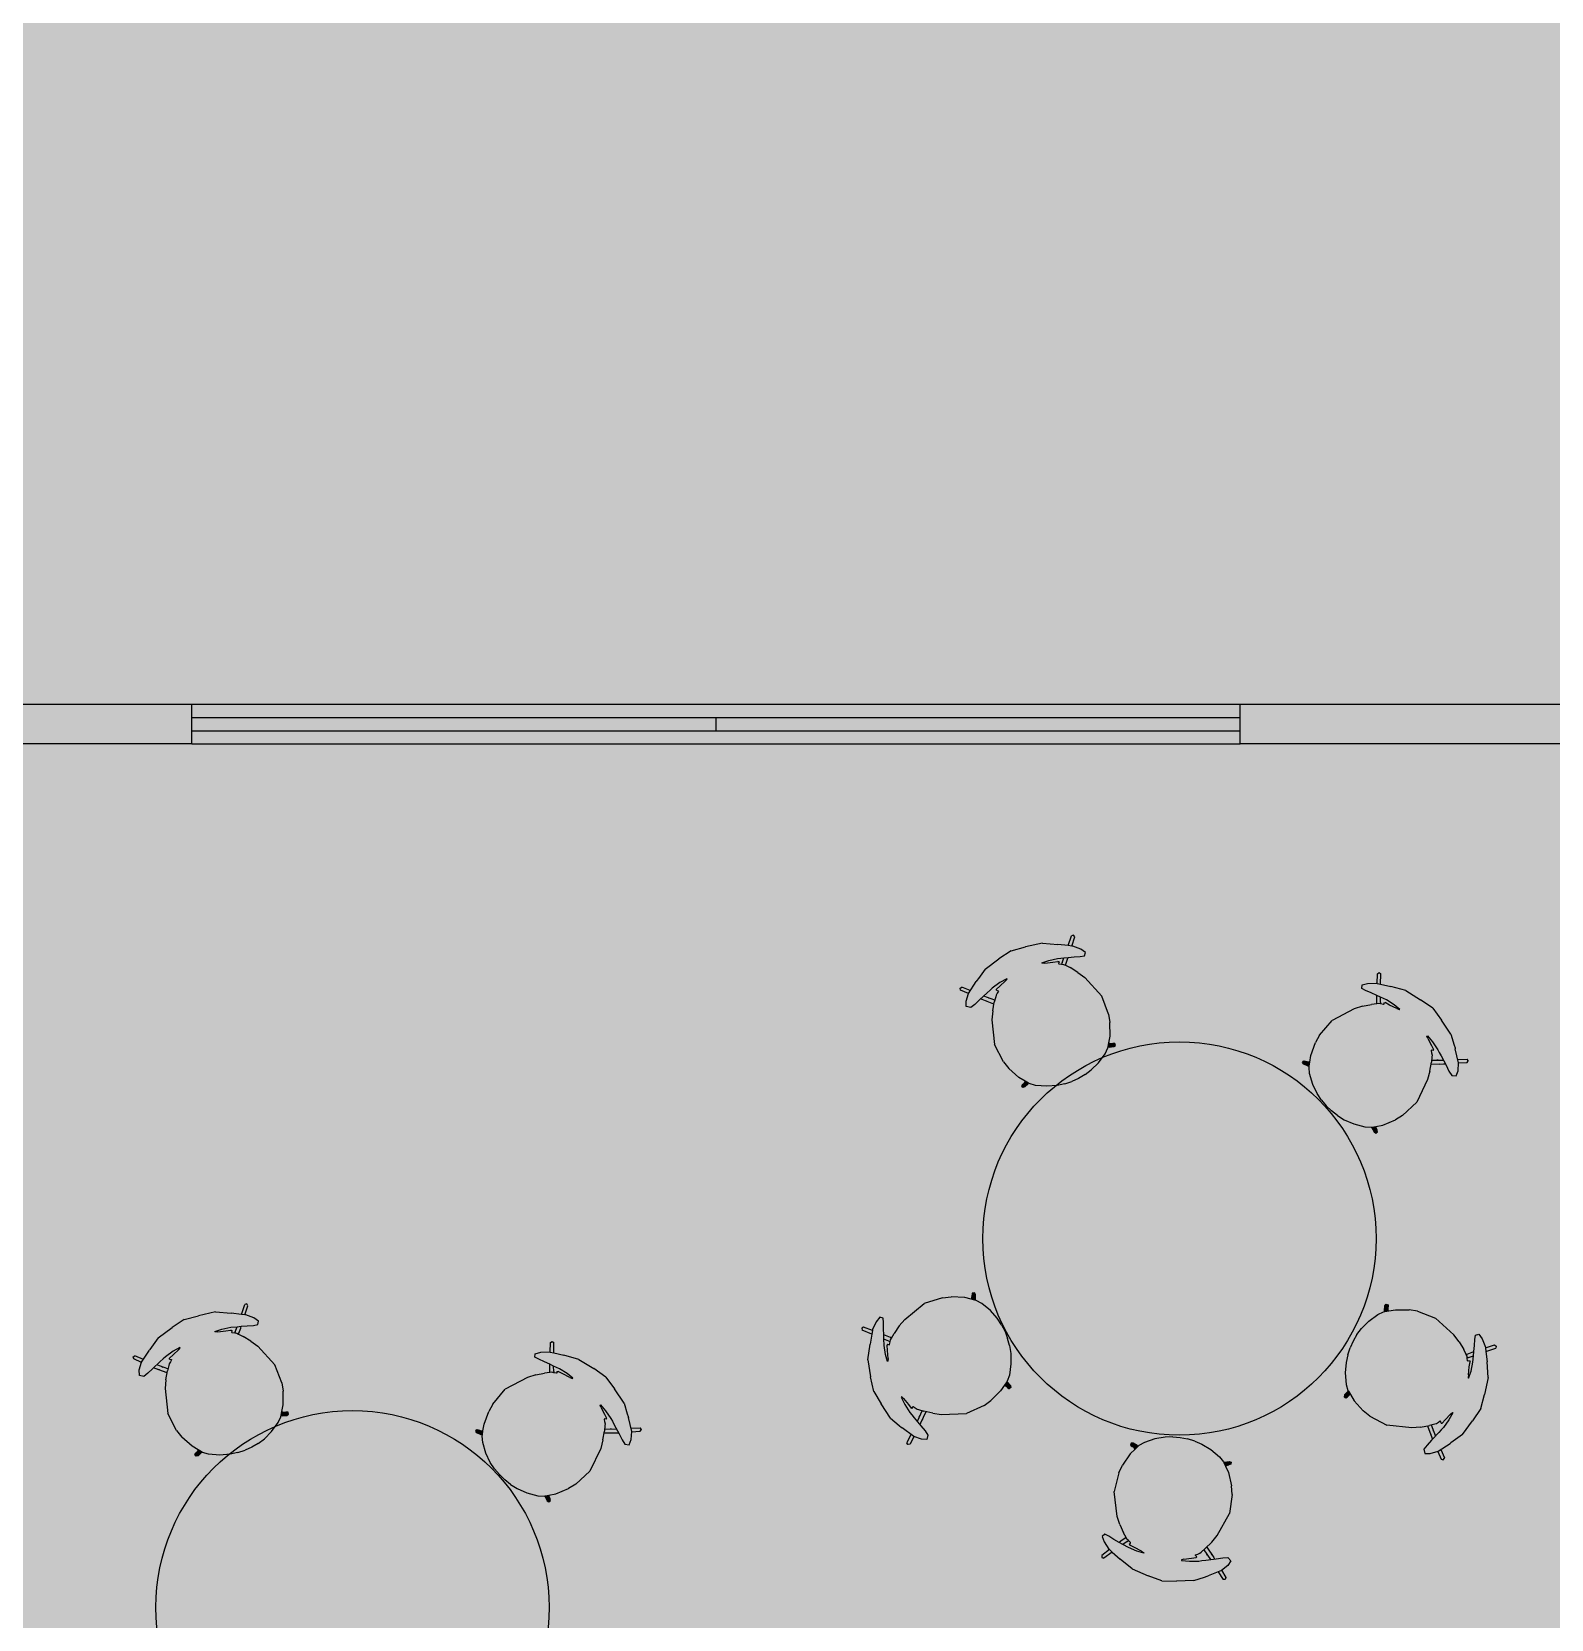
# Model space of a CAD drawing. Header units: centimetres. Extents: x 0 to 1099704, y -139216 to 99734.
# Drawn here: x 908289 to 908869, y 10458 to 11064 of the extents above; entities that cross this region are included whole.
import ezdxf

# ---------------------------------------------------------------- set-up
doc = ezdxf.new("R2010")
doc.units = ezdxf.units.CM
doc.header["$LTSCALE"] = 4
for name, color, linetype in [('0.1', 1, 'Continuous'), ('0.2', 2, 'Continuous'), ('0.4', 4, 'Continuous'), ('0.6', 6, 'Continuous'), ('AIT-LAY-HTC', 254, 'Continuous'), ('AIT-LAY-MOB', 2, 'Continuous')]:
    doc.layers.add(name, color=color, linetype=linetype)

# ---------------------------------------------------------------- blocks, each defined once
blk = doc.blocks.new('A$C09BB7211')
at = {"layer": 'AIT-LAY-HTC'}
h = blk.add_hatch(color=251, dxfattribs=at)
edge = h.paths.add_edge_path()
edge.add_arc((0.25, 0.25), 0.25, 0, 360)
blk.add_circle((0.25, 0.25, 0), 0.25)
blk = doc.blocks.new('cadeira formiga')
at = {"layer": 'AIT-LAY-HTC'}
h = blk.add_hatch(color=7, dxfattribs=at)
h.set_gradient(color1=(255, 255, 255), color2=(237, 228, 202), rotation=45, tint=1, name='INVSPHERICAL')
h.paths.add_polyline_path([(0.1474, -0.2145), (0.179, -0.2231), (0.254, -0.2276), (0.3464, -0.1978), (0.3759, -0.1815), (0.4048, -0.1618), (0.4209, -0.1485), (0.4266, -0.1439), (0.4307, -0.1372), (0.4364, -0.128), (0.4387, -0.1274), (0.4429, -0.1316), (0.4464, -0.1282), (0.4519, -0.1093), (0.4615, -0.0792), (0.4655, -0.0698), (0.4673, -0.069), (0.4648, -0.0975), (0.4573, -0.132), (0.4491, -0.1556), (0.4438, -0.1711), (0.4362, -0.1931), (0.4276, -0.2154), (0.4232, -0.2319), (0.4336, -0.2405), (0.453, -0.2287), (0.4769, -0.2053), (0.4785, -0.2025), (0.4859, -0.1904), (0.5068, -0.1559), (0.5358, -0.1029), (0.5499, -0.0367), (0.5591, 0.0197), (0.5499, 0.0758), (0.5358, 0.1407), (0.514, 0.1793), (0.5087, 0.1888), (0.5068, 0.1921), (0.4769, 0.2388), (0.453, 0.2595), (0.4336, 0.2677), (0.4232, 0.2537), (0.4276, 0.2346), (0.4362, 0.2102), (0.4489, 0.1716), (0.4536, 0.1574), (0.4573, 0.1461), (0.4648, 0.1101), (0.4673, 0.0795), (0.4655, 0.0791), (0.4615, 0.0874), (0.4519, 0.116), (0.4464, 0.1331), (0.4429, 0.1351), (0.4387, 0.1292), (0.4364, 0.1292), (0.4315, 0.1366), (0.4266, 0.144), (0.4217, 0.1479), (0.4048, 0.1616), (0.3759, 0.1814), (0.3464, 0.1979), (0.254, 0.2286), (0.179, 0.2246), (0.1474, 0.2164), (0.0989, 0.1951), (0.0759, 0.1791), (0.0635, 0.1705), (0.0608, 0.1686), (0.0448, 0.1497), (0.0234, 0.1109), (0.0097, 0.0731), (0.0031, 0.0433), (0, 0.0143), (0, -0.0143), (0.0031, -0.0431), (0.0097, -0.0726), (0.0234, -0.1097), (0.0448, -0.1476), (0.0608, -0.1663), (0.0653, -0.1694), (0.0775, -0.1779), (0.0989, -0.1928)])
h = blk.add_hatch(color=7, dxfattribs=at)
h.set_gradient(color1=(255, 255, 255), color2=(214, 214, 214), tint=1, name='INVSPHERICAL')
h.paths.add_polyline_path([(0.4431, 0.1892), (0.4379, 0.2049), (0.4332, 0.2004), (0.3986, 0.1659), (0.4048, 0.1616), (0.4107, 0.1568)])
h.paths.add_polyline_path([(0.4761, 0.2394), (0.4769, 0.2388), (0.4839, 0.2278), (0.5101, 0.2523), (0.5088, 0.2602), (0.5008, 0.2616)])
h.paths.add_polyline_path([(0.4385, -0.1661), (0.4438, -0.1711), (0.4491, -0.1556), (0.4344, -0.1409), (0.4307, -0.1372), (0.4266, -0.1439), (0.4209, -0.1485), (0.4238, -0.1514)])
h.paths.add_polyline_path([(0.5061, -0.2272), (0.514, -0.2259), (0.5153, -0.218), (0.4859, -0.1904), (0.4785, -0.2025)])
h = blk.add_hatch(color=7, dxfattribs=at)
h.set_gradient(color1=(255, 255, 255), color2=(214, 214, 214), tint=1, name='INVSPHERICAL')
h.paths.add_polyline_path([(0.0733, 0.1819), (0.069, 0.1912), (0.0689, 0.1913), (0.0652, 0.1985), (0.0651, 0.1985), (0.0571, 0.1973), (0.0572, 0.1972), (0.0559, 0.1892), (0.0619, 0.1723), (0.0635, 0.1705), (0.0759, 0.1791)])
h = blk.add_hatch(color=7, dxfattribs=at)
h.set_gradient(color1=(255, 255, 255), color2=(214, 214, 214), tint=1, name='INVSPHERICAL')
h.paths.add_polyline_path([(0.0733, -0.1819), (0.0772, -0.1777), (0.0653, -0.1694), (0.0648, -0.1691), (0.0619, -0.1723), (0.0559, -0.1892), (0.0572, -0.1973), (0.0652, -0.1985), (0.0689, -0.1913), (0.069, -0.1912)])
for p, q in [((0.4232, 0.2537), (0.4336, 0.2677)), ((0.4276, 0.2346), (0.4232, 0.2537)), ((0.4336, 0.2677), (0.453, 0.2595)), ((0.453, 0.2595), (0.4769, 0.2388)), ((0.4761, 0.2394), (0.5008, 0.2616)), ((0.4839, 0.2278), (0.5101, 0.2523)), ((0.5008, 0.2616), (0.5087, 0.2602)), ((0.5087, 0.2602), (0.5088, 0.2602)), ((0.5088, 0.2602), (0.5101, 0.2524)), ((0.5101, 0.2524), (0.5101, 0.2523)), ((0.0559, 0.1892), (0.0572, 0.1972)), ((0.0619, 0.1723), (0.0559, 0.1892)), ((0.0571, 0.1973), (0.0651, 0.1985)), ((0.0572, 0.1972), (0.0571, 0.1973)), ((0.0651, 0.1985), (0.0652, 0.1985)), ((0.0652, 0.1985), (0.0689, 0.1913)), ((0.0689, 0.1913), (0.069, 0.1912)), ((0.0733, 0.1819), (0.069, 0.1912)), ((0.0759, 0.1791), (0.0989, 0.1951)), ((0.0989, 0.1951), (0.1474, 0.2164)), ((0.179, 0.2246), (0.1474, 0.2164)), ((0.179, 0.2246), (0.254, 0.2286)), ((0.3464, 0.1979), (0.254, 0.2286)), ((0.3759, 0.1814), (0.3464, 0.1979)), ((0.3986, 0.1659), (0.4332, 0.2004)), ((0.4107, 0.1568), (0.4431, 0.1892)), ((0.4209, 0.1879), (0.4238, 0.1908)), ((0.4362, 0.2102), (0.4276, 0.2346)), ((0.4332, 0.2004), (0.4379, 0.2049)), ((0.4489, 0.1716), (0.4362, 0.2102)), ((0.4769, 0.2388), (0.5068, 0.1921)), ((0.5087, 0.1888), (0.5068, 0.1921)), ((0.514, 0.1793), (0.5087, 0.1888)), ((0.0234, 0.1109), (0.0448, 0.1497)), ((0.0448, 0.1497), (0.0608, 0.1686)), ((0.0608, 0.1686), (0.0635, 0.1705)), ((0.0635, 0.1705), (0.0619, 0.1723)), ((0.0635, 0.1705), (0.0759, 0.1791)), ((0.0733, 0.1819), (0.0724, 0.1828)), ((0.0759, 0.1791), (0.0733, 0.1819)), ((0.3759, 0.1814), (0.4048, 0.1616)), ((0.4217, 0.1479), (0.4048, 0.1616)), ((0.4266, 0.144), (0.4217, 0.1479)), ((0.4291, 0.1752), (0.4255, 0.1716)), ((0.4315, 0.1366), (0.4266, 0.144)), ((0.4364, 0.1292), (0.4315, 0.1366)), ((0.4387, 0.1292), (0.4364, 0.1292)), ((0.4429, 0.1351), (0.4387, 0.1292)), ((0.4429, 0.1351), (0.4464, 0.1331)), ((0.4519, 0.116), (0.4464, 0.1331)), ((0.4536, 0.1574), (0.4489, 0.1716)), ((0.4573, 0.1461), (0.4536, 0.1574)), ((0.4648, 0.1101), (0.4573, 0.1461)), ((0.5358, 0.1407), (0.514, 0.1793)), ((0.5358, 0.1407), (0.5499, 0.0758)), ((0.0031, 0.0433), (0.0097, 0.0731)), ((0.0097, 0.0731), (0.0234, 0.1109)), ((0.4615, 0.0874), (0.4519, 0.116)), ((0.4615, 0.0874), (0.4655, 0.0791)), ((0.4673, 0.0795), (0.4648, 0.1101)), ((0.4655, 0.0791), (0.4673, 0.0795)), ((0.5591, 0.0197), (0.5499, 0.0758)), ((0.0031, 0.0433), (0, 0.0143)), ((0, -0.0143), (0, 0.0143)), ((0.5591, 0.0197), (0.5499, -0.0367)), ((0.0031, -0.0431), (0, -0.0143)), ((0.0031, -0.0431), (0.0097, -0.0726)), ((0.5358, -0.1029), (0.5499, -0.0367)), ((0.0097, -0.0726), (0.0234, -0.1097)), ((0.0234, -0.1097), (0.0448, -0.1476)), ((0.4519, -0.1093), (0.4464, -0.1282)), ((0.4615, -0.0792), (0.4519, -0.1093)), ((0.4648, -0.0975), (0.4573, -0.132)), ((0.4615, -0.0792), (0.4655, -0.0698)), ((0.4673, -0.069), (0.4648, -0.0975)), ((0.4655, -0.0698), (0.4673, -0.069)), ((0.5358, -0.1029), (0.5068, -0.1559)), ((0.0448, -0.1476), (0.0608, -0.1663)), ((0.0619, -0.1723), (0.0559, -0.1892)), ((0.0608, -0.1663), (0.0653, -0.1694)), ((0.0648, -0.1691), (0.0619, -0.1723)), ((0.0653, -0.1694), (0.0775, -0.1779)), ((0.0733, -0.1819), (0.069, -0.1912)), ((0.0733, -0.1819), (0.0724, -0.1828)), ((0.0772, -0.1777), (0.0733, -0.1819)), ((0.0775, -0.1779), (0.0989, -0.1928)), ((0.3759, -0.1815), (0.3464, -0.1978)), ((0.3759, -0.1815), (0.4048, -0.1618)), ((0.4209, -0.1485), (0.4048, -0.1618)), ((0.4266, -0.1439), (0.4209, -0.1485)), ((0.4209, -0.1485), (0.4238, -0.1514)), ((0.4238, -0.1514), (0.4385, -0.1661)), ((0.4307, -0.1372), (0.4266, -0.1439)), ((0.4364, -0.128), (0.4307, -0.1372)), ((0.4344, -0.1409), (0.4307, -0.1372)), ((0.4344, -0.1409), (0.449, -0.1555)), ((0.4438, -0.1711), (0.4362, -0.1931)), ((0.4387, -0.1274), (0.4364, -0.128)), ((0.4385, -0.1661), (0.4438, -0.1711)), ((0.4429, -0.1316), (0.4387, -0.1274)), ((0.4429, -0.1316), (0.4464, -0.1282)), ((0.4491, -0.1556), (0.4438, -0.1711)), ((0.449, -0.1555), (0.4491, -0.1556)), ((0.4573, -0.132), (0.4491, -0.1556)), ((0.4859, -0.1904), (0.5068, -0.1559)), ((0.0559, -0.1892), (0.0572, -0.1972)), ((0.0572, -0.1972), (0.0571, -0.1973)), ((0.0571, -0.1973), (0.0651, -0.1985)), ((0.0651, -0.1985), (0.0652, -0.1985)), ((0.0652, -0.1985), (0.0689, -0.1913)), ((0.0689, -0.1913), (0.069, -0.1912)), ((0.0989, -0.1928), (0.1474, -0.2145)), ((0.179, -0.2231), (0.1474, -0.2145)), ((0.179, -0.2231), (0.254, -0.2276)), ((0.3464, -0.1978), (0.254, -0.2276)), ((0.4276, -0.2154), (0.4232, -0.2319)), ((0.4232, -0.2319), (0.4336, -0.2405)), ((0.4362, -0.1931), (0.4276, -0.2154)), ((0.4336, -0.2405), (0.453, -0.2287)), ((0.453, -0.2287), (0.4769, -0.2053)), ((0.4769, -0.2053), (0.4785, -0.2025)), ((0.4785, -0.2025), (0.4859, -0.1904)), ((0.4785, -0.2025), (0.5061, -0.2272)), ((0.4859, -0.1904), (0.5153, -0.218)), ((0.5061, -0.2272), (0.5139, -0.2259)), ((0.5139, -0.2259), (0.514, -0.2259)), ((0.514, -0.2259), (0.5153, -0.2181)), ((0.5153, -0.2181), (0.5153, -0.218))]:
    blk.add_line(p, q)

msp = doc.modelspace()

# ---------------------------------------------------------------- hatches: boundary and pattern name
at = {"layer": '0.2', "true_color": 0x000000}
h = msp.add_hatch(color=18, dxfattribs=at)
h.dxf.hatch_style = 1
h.paths.add_polyline_path([(908915.235, 10792.013), (909057.735, 10792.013), (909057.735, 10807.013), (908900.235, 10807.013), (908750.235, 10807.013), (908750.235, 10792.013), (908900.235, 10792.013), (908900.235, 9892.013), (908830.235, 9892.013), (908830.235, 9877.013), (908915.235, 9877.013), (908977.735, 9877.013), (908977.735, 9892.013), (908915.235, 9892.013)])
h.paths.add_polyline_path([(908200.235, 10308.853), (908200.235, 10792.013), (908350.235, 10792.013), (908350.235, 10807.013), (908185.235, 10807.013), (908085.235, 10807.013), (908085.235, 10792.013), (908185.235, 10792.013), (908185.235, 9892.264), (908090.235, 9892.264), (908090.235, 9877.264), (908200.235, 9877.264), (908270.235, 9877.013), (908270.235, 9892.013), (908200.235, 9892.013)])
h.paths.add_polyline_path([(907850.235, 9892.264), (907700.235, 9892.264), (907700.235, 9877.264), (907850.235, 9877.264)])
h.paths.add_polyline_path([(907460.235, 9892.264), (907310.235, 9892.264), (907310.235, 9877.264), (907460.235, 9877.264)])
h.paths.add_polyline_path([(907785.235, 10807.013), (907485.235, 10807.013), (907485.235, 10792.013), (907785.235, 10792.013)])
at = {"layer": '0.4', "true_color": 0xf8f3ec}
h = msp.add_hatch(color=7, dxfattribs=at)
h.dxf.hatch_style = 1
h.paths.add_polyline_path([(917643.755, 6257.497), (917643.755, 15479.046), (896254.948, 15479.046), (896254.948, 6257.497)])

# ---------------------------------------------------------------- linework, layer by layer
at = {"layer": '0.1'}
for p, q in [((908750.235, 10807.013), (908350.235, 10807.013)), ((908350.235, 10792.013), (908750.235, 10792.013))]:
    msp.add_line(p, q, dxfattribs=at)
at = {"layer": '0.2'}
for p, q in [((908750.235, 10802.013), (908350.235, 10802.013)), ((908550.235, 10797.013), (908550.235, 10802.013)), ((908350.235, 10797.013), (908750.235, 10797.013))]:
    msp.add_line(p, q, dxfattribs=at)
at = {"layer": '0.6'}
for p, q in [((908350.235, 10792.013), (908350.235, 10807.013)), ((908750.235, 10792.013), (908750.235, 10807.013))]:
    msp.add_line(p, q, dxfattribs=at)
for points in [[(908350.235, 10807.013), (908185.235, 10807.013)], [(909057.735, 10807.013), (908900.235, 10807.013), (908750.235, 10807.013)], [(908350.235, 10792.013), (908200.235, 10792.013)], [(908830.235, 9892.013), (908900.235, 9892.013), (908900.235, 10792.013), (908750.235, 10792.013)]]:
    msp.add_lwpolyline(points, dxfattribs=at)

# ---------------------------------------------------------------- block references
at = {"layer": 'AIT-LAY-MOB', "ltscale": 3}
for p, xscale, yscale, zscale, rotation in [((908687.29, 10663.879), 98.30781786159399, 98.30781786159399, 98.30781786159399, 114.4005770981771), ((908784.062, 10653.017), -98.30781786159397, 98.30781786159399, 98.30781786159399, 225.9954382708892), ((908660.978, 10566.645), 98.30781786159399, 98.30781786159399, 98.30781786159399, 201.0221909319808), ((908371.818, 10523.251), 98.30781786159399, 98.30781786159399, 98.30781786159399, 114.4005770981771), ((908792.712, 10563.008), -98.30781786159397, 98.30781786159396, 98.30781786159399, 155.5994417422017), ((908468.591, 10512.389), -98.30781786159397, 98.30781786159399, 98.30781786159399, 225.9954382708892), ((908728.715, 10527.255), 98.30781786159396, 98.30781786159396, 98.30781786159396, 259.229875372842)]:
    msp.add_blockref('cadeira formiga', p, dxfattribs=dict(at, xscale=xscale, yscale=yscale, zscale=zscale, rotation=rotation))
at = {"layer": 'AIT-LAY-MOB', "xscale": 299.9999999999922, "yscale": 299.9999999999922, "zscale": 299.9999999999922}
for p in [(908652.016, 10528.388), (908336.544, 10387.761)]:
    msp.add_blockref('A$C09BB7211', p, dxfattribs=at)

doc.saveas('drawing.dxf')
